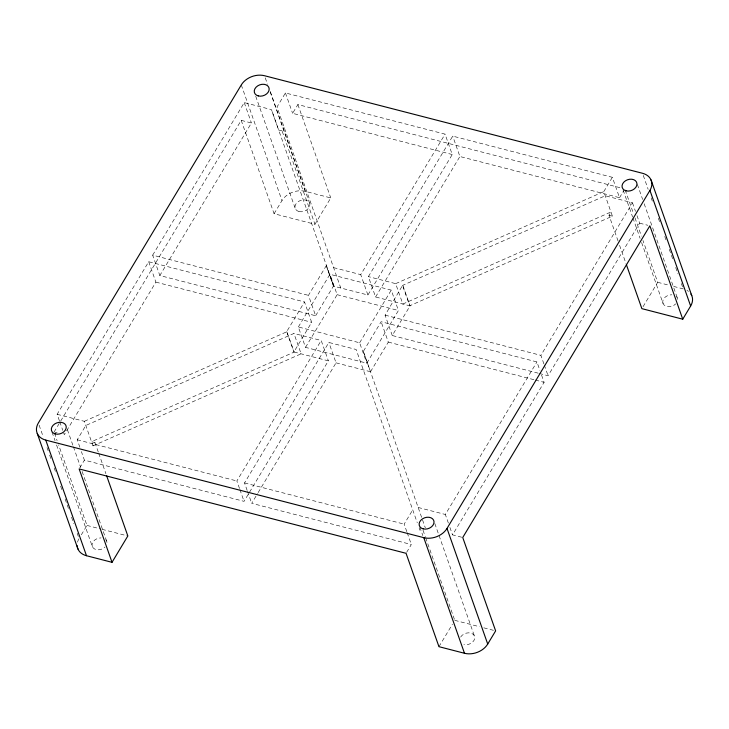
<?xml version="1.0" encoding="UTF-8"?>
<svg xmlns="http://www.w3.org/2000/svg" width="729" height="729" viewBox="0 0 729 729"><rect width="100%" height="100%" fill="white"/><g stroke="black" fill="none" stroke-linecap="round" stroke-linejoin="round"><path stroke-width="0.55" stroke-dasharray="3.65 2.73" d="M59.395 420.733L57.126 414.3L148.707 261.738L304.503 301.952L311.684 322.327L293.896 351.961L328.378 360.864L244.042 501.342L84.409 460.145L81.384 451.57M152.662 255.159L244.242 102.607L271.452 109.623L333.764 286.196L326.246 265.73L308.458 295.363L315.639 315.748L159.833 275.535L152.662 255.159L308.458 295.363M54.083 432.042L241.208 120.349L251.423 122.982L159.833 275.535M148.707 261.738L155.888 282.123L64.307 434.675L63.168 431.459M79.88 447.278L77.228 439.769L85.803 425.481L293.933 333.445L321.197 340.479L328.378 360.864M326.246 265.73L333.426 286.114L367.908 295.008L452.244 154.53L445.064 134.145L285.431 92.957L276.993 107.017L340.78 288.01M79.725 467.954L84.409 460.145M57.126 414.3L84.336 421.316L92.984 445.866L94.952 442.585L91.517 441.701L294.234 352.052L286.716 331.586L304.503 301.952M241.208 120.349L274.086 213.734L314.955 224.277L282.068 130.892L284.164 127.402M452.244 154.53L292.611 113.332L297.879 104.557L620.406 187.79M81.32 534.831L86.97 525.427L58.621 444.918M274.086 213.734L281.995 200.557A17.678 13.186 -19.4 0 1 305.223 191.344L330.766 197.933L314.955 224.277M298.334 326.975L329.955 274.295L391.254 290.115L398.435 310.499L366.805 363.179L305.515 347.359L298.334 326.975L359.634 342.794L366.805 363.179M315.639 315.748L333.426 286.114M305.515 347.359L337.135 294.68L329.955 274.295M239.504 488.476L236.861 480.967L321.197 340.479M367.908 295.008L360.727 274.633L445.064 134.145M247.167 490.453L244.525 482.944L328.861 342.457L356.126 349.492L417.27 522.748M538.184 373.175L392.257 335.522L410.053 305.888L375.572 296.985L368.391 276.61L452.727 136.123L612.36 177.32L619.532 197.705L459.908 156.507L452.727 136.123M406.645 552.318L411.338 544.517L251.705 503.32L257.556 493.569M258.148 492.594L336.042 362.842L328.861 342.457M375.572 296.985L459.908 156.507M359.634 342.794L391.254 290.115M336.042 362.842L370.514 371.735L363.343 351.36L381.13 321.726L536.927 361.93L539.952 370.514M392.257 335.522L385.085 315.138L402.536 285.422L409.707 305.797L612.433 216.148L603.785 191.609L612.36 177.32M370.514 371.735L388.311 342.101L381.13 321.726M406.8 531.641L404.158 524.133L412.732 509.853M618.064 241.026L608.997 215.265L610.957 211.984L402.836 304.029L395.656 283.645L368.391 276.61M619.532 197.705L623.632 190.88M448.371 523.067L445.346 514.483L536.927 361.93M543.907 363.926L540.882 355.351L632.462 202.79L605.252 195.773L402.536 285.422M461.721 537.237L452.527 534.867L544.107 382.315L541.465 374.806M539.287 373.467L548.062 375.727L639.643 223.174L637 215.666M438.949 646.678L452.417 624.243M643.051 306.699L657.695 282.305L642.951 240.442M84.336 421.316L287.053 331.668M395.656 283.645L603.785 191.609M92.984 445.866L301.113 353.829L293.933 333.445M282.068 130.892L278.633 130.008L271.452 109.623M608.997 215.265L612.433 216.148M639.643 223.174L647.817 225.279M657.695 282.305L668.329 285.048M673.651 286.424L683.228 288.894M333.6 267.634L360.727 274.633M337.135 294.68L398.435 310.499M385.085 315.138L540.882 355.351M155.888 282.123L311.684 322.327M388.311 342.101L534.229 379.763M535.332 380.046L544.107 382.315M363.343 351.36L425.317 527.842M418.136 507.466L445.346 514.483M55.112 432.306L57.154 432.835M77.228 439.769L236.861 480.967M244.525 482.944L404.158 524.133M86.97 525.427L100.948 529.035M102.024 529.309L127.839 535.97M454.759 620.343L479.5 626.721M483.801 627.833L493.478 630.33M643.27 175.425L648.172 189.34M651.188 197.905L652.318 201.113M658.351 218.244L659.854 222.527M664.757 236.442L666.27 240.725M669.286 249.291L672.676 258.923M675.692 267.488L677.952 273.913M681.351 283.545L682.481 286.752M637.374 184.455L642.65 199.436M644.163 203.719L677.332 297.924M632.462 202.79L635.488 211.374M625.181 189.996L633.501 213.615M635.014 217.907L641.438 236.15M623.14 190.096L632.562 216.859M632.936 217.935L640.098 238.274M641.611 242.557L663.098 303.574A7.664 5.714 -19.4 0 0 675.747 303.884M619.577 245.318L626.001 263.57M544.281 365.001L548.062 375.727M402.873 285.504L410.053 305.888M449.884 527.359L452.527 534.867M297.879 104.557L330.766 197.933M285.431 92.957L292.611 113.332M434.821 523.559L474.406 635.961M270.341 91.672L309.543 203.008M265.265 77.866L267.525 84.291M270.167 91.79L305.223 191.344M423.011 530.174L425.28 536.617M425.654 537.692L454.386 619.267M419.831 527.058L422.847 535.624M419.148 528.088L419.904 530.238M255.724 96.255L295.309 208.658M407.183 532.717L411.338 544.517M241.281 84.947L281.995 200.557M244.242 102.607L251.423 122.982M286.716 331.586L293.896 351.961M247.55 491.519L251.705 503.32M239.887 489.542L244.042 501.342M94.952 442.585L98.351 452.244M98.734 453.32L105.915 473.713M67.405 429.709L73.064 445.765M73.438 446.841L80.6 467.18M82.113 471.463L106.616 541.046M59.769 421.809L62.794 430.383M54.465 433.117L57.108 440.626M52.041 432.142L55.058 440.708M56.561 444.991L92.383 546.686A7.664 5.714 -19.4 0 0 105.022 546.996M39.102 425.116L43.248 436.89M47.02 447.597L48.15 450.814M49.663 455.096L51.167 459.379M54.183 467.936L55.696 472.219M60.589 486.134L62.102 490.417M65.118 498.982L68.508 508.623M71.524 517.18L73.784 523.604M77.183 533.245L78.313 536.453M77.538 542.139A17.678 13.186 -19.4 0 1 79.069 538.594M686.928 290.37A17.678 13.186 -19.4 0 1 688.495 291.418M92.383 546.686A7.664 5.714 -19.4 0 1 101.085 537.911M105.787 539.779A7.664 5.714 -19.4 0 1 106.963 542.494M460.646 637.073A7.664 5.714 -19.4 0 1 470.715 633.073A7.664 5.714 -19.4 0 1 473.932 640.499A7.664 5.714 -19.4 0 1 463.863 644.491M663.098 303.574A7.664 5.714 -19.4 0 1 671.81 294.789M676.503 296.667A7.664 5.714 -19.4 0 1 677.678 299.382M298.999 211.538A7.664 5.714 -19.4 0 0 309.889 204.466A7.664 5.714 -19.4 0 0 298.389 201.496A7.664 5.714 -19.4 0 0 298.999 211.538"/><path stroke-width="1.09" d="M77.165 545.711A17.678 13.186 -19.4 0 0 86.487 555.717L112.02 562.314L127.839 535.97L106.671 475.864M45.772 440.106L423.777 537.656A17.678 13.186 -19.4 0 0 447.005 528.443L649.931 190.406A17.678 13.186 -19.4 0 0 642.513 173.283L264.509 75.725A17.678 13.186 -19.4 0 0 241.281 84.947L38.355 422.975A17.678 13.186 -19.4 0 0 45.772 440.106L86.487 555.717M112.02 562.314L79.142 468.929L406.062 553.302L438.949 646.678L464.491 653.275A17.678 13.186 -19.4 0 0 487.719 644.053L495.629 630.886L462.742 537.501L649.858 225.808L682.745 319.193L641.875 308.649L626.384 264.636M682.745 319.193L690.645 306.025A17.678 13.186 -19.4 0 0 690.928 294.024M651.033 179.935L691.748 295.555M649.931 190.406L690.645 306.025M447.005 528.443L487.719 644.053M423.777 537.656L464.491 653.275M37.252 433.445L77.967 549.065M55.358 433.955A7.664 5.714 -19.4 0 0 66.248 426.884A7.664 5.714 -19.4 0 0 54.748 423.913A7.664 5.714 -19.4 0 0 55.358 433.955M423.148 528.871A7.664 5.714 -19.4 0 0 434.037 521.8A7.664 5.714 -19.4 0 0 422.538 518.829A7.664 5.714 -19.4 0 0 423.148 528.871M626.074 190.843A7.664 5.714 -19.4 0 0 636.964 183.763A7.664 5.714 -19.4 0 0 625.464 180.792A7.664 5.714 -19.4 0 0 626.074 190.843M258.285 95.927A7.664 5.714 -19.4 0 0 269.174 88.847A7.664 5.714 -19.4 0 0 257.674 85.876A7.664 5.714 -19.4 0 0 258.285 95.927"/></g></svg>
